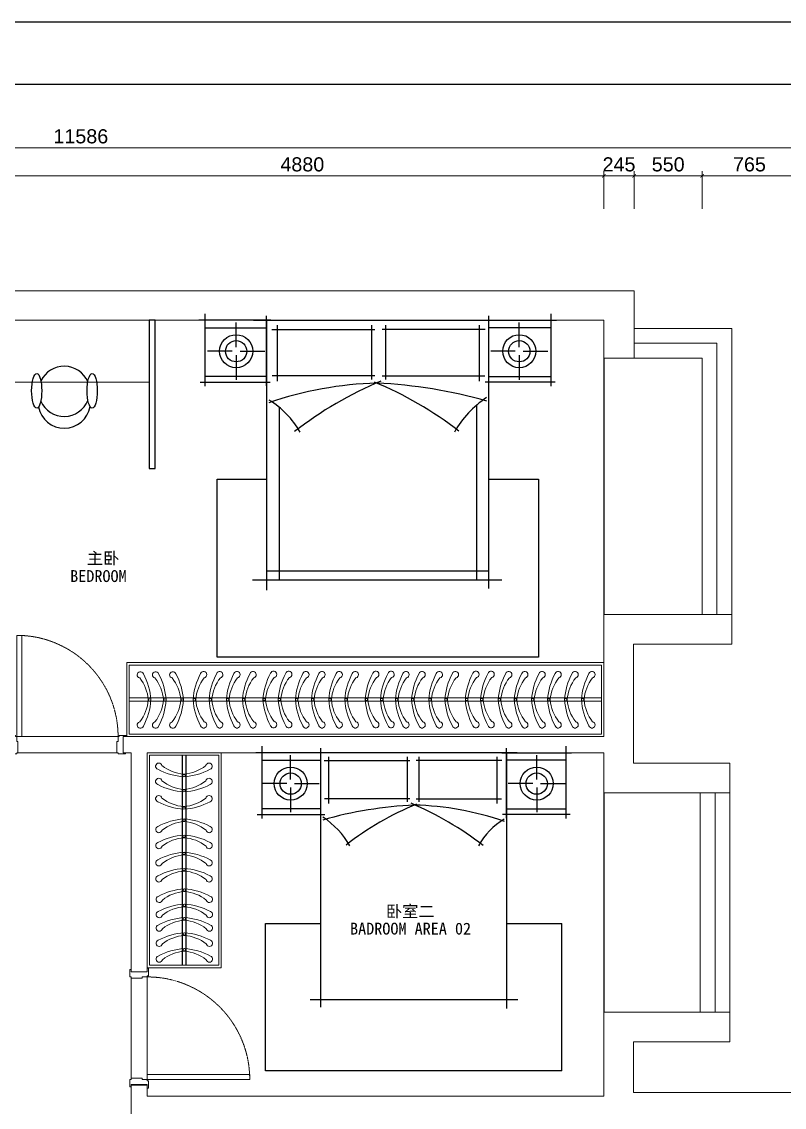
# Model space of a CAD drawing. Header units: millimetres. Extents: x 52288 to 100065, y -25566 to 18368.
# Drawn here: x 85488 to 91658, y 9581 to 18368 of the extents above; entities that cross this region are included whole.
import ezdxf
from ezdxf.enums import TextEntityAlignment as Align

# ---------------------------------------------------------------- set-up
doc = ezdxf.new("R2010")
doc.units = ezdxf.units.MM
doc.linetypes.add('DASH', pattern=[0.35, 0.25, -0.1])
doc.layers.get('0').update_dxf_attribs({"color": 255})
for name, color, linetype, lineweight in [('DS-定制柜体', 4, 'Continuous', 13), ('QUOTE_DOOR', 2, 'Continuous', 13), ('QUOTE_TEXT', 4, 'Continuous', 13), ('QUOTE_WALL', 255, 'Continuous', 13), ('QUOTE_WINDOW', 60, 'Continuous', 13)]:
    doc.layers.add(name, color=color, linetype=linetype, lineweight=lineweight)
doc.layers.add('SH-尺寸标注', color=32, linetype='Continuous')
doc.layers.add('图框', color=4, linetype='Continuous')
doc.styles.add('_HZTXT', font='gbenor.shx', dxfattribs={"bigfont": 'gbcbig.shx'})
doc.styles.get("Standard").update_dxf_attribs({"font": 'arial.ttf'})
doc.dimstyles.new('D_16_2.35', dxfattribs={"dimtxt": 114.285719, "dimasz": 28.57143, "dimexe": 38.09524, "dimexo": 0, "dimgap": 0, "dimtad": 1, "dimdec": 0, "dimzin": 1, "dimdsep": 46, "dimtxsty": 'Standard', "dimblk": 'ARCHTICK', "dimcen": 0.09, "dimdle": 38.09524, "dimclrd": 32, "dimclre": 32, "dimclrt": 2, "dimadec": 0, "dimazin": 0, "dimtfac": 1, "dimtdec": 4, "dimtix": 1, "dimtmove": 2, "dimatfit": 3, "dimfxl": 268.57143, "dimfxlon": 1, "dimtolj": 1, "dimtzin": 0, "dimlwd": 9, "dimlwe": 9, "dimarcsym": 0})

# ---------------------------------------------------------------- blocks, each defined once
blk = doc.blocks.new('_Frame1752725')
at = {"layer": '图框', "linetype": 'Continuous'}
for p, q in [((32201, 43368), (91601, 43368)), ((34582, 42177), (90410, 42177))]:
    blk.add_line(p, q, dxfattribs=at)
blk = doc.blocks.new('CUMSTOM_b9def3f5de1504ab3412eb22ae602e95_4e28c38abeb5453ba4e2a750f44074d3')
at = {"layer": 'DS-定制柜体', "color": 134, "linetype": 'Continuous'}
blk.add_line((4196.5, 6330), (4196.5, 6330), dxfattribs=at)
blk = doc.blocks.new('_ArchTick')
at = {"color": 0, "linetype": 'ByBlock', "const_width": 0.15}
blk.add_lwpolyline([(-0.5, -0.5), (0.5, 0.5)], dxfattribs=at)
blk = doc.blocks.new('*D46')
at = {"layer": 'Defpoints', "color": 0, "linetype": 'Continuous', "transparency": 16777216}
for p in [(91758.9, 17348.1), (80172.9, 17079.6), (91758.9, 17079.6)]:
    blk.add_point(p, dxfattribs=at)
at = {"layer": 'SH-尺寸标注', "color": 32, "linetype": 'Continuous', "lineweight": 9, "transparency": 16777216}
for p, q in [((80134.8, 17348.1), (91797, 17348.1)), ((80172.9, 17079.6), (80172.9, 17386.2)), ((91758.9, 17079.6), (91758.9, 17386.2))]:
    blk.add_line(p, q, dxfattribs=at)
at = {"layer": 'SH-尺寸标注', "color": 32, "linetype": 'Continuous', "lineweight": 9, "transparency": 16777216, "xscale": 28.57142986910685, "yscale": 28.57142986910685, "zscale": 28.57142986910685, "rotation": 180}
blk.add_blockref('_ArchTick', (80172.9, 17348.1), dxfattribs=at)
at = {"layer": 'SH-尺寸标注', "color": 32, "linetype": 'Continuous', "lineweight": 9, "transparency": 16777216, "xscale": 28.57142986910685, "yscale": 28.57142986910685, "zscale": 28.57142986910685}
blk.add_blockref('_ArchTick', (91758.9, 17348.1), dxfattribs=at)
at = {"layer": 'SH-尺寸标注', "color": 2, "linetype": 'Continuous', "transparency": 16777216, "insert": (85965.9, 17440.1), "char_height": 114.29, "attachment_point": 5}
blk.add_mtext('\\A1;11586', dxfattribs=at)
blk = doc.blocks.new('*D86')
at = {"layer": 'Defpoints', "color": 0, "linetype": 'Continuous', "transparency": 16777216}
for p in [(90198.4, 17121.1), (85318.6, 16852.5), (90198.4, 16852.5)]:
    blk.add_point(p, dxfattribs=at)
at = {"layer": 'SH-尺寸标注', "color": 32, "linetype": 'Continuous', "lineweight": 9, "transparency": 16777216}
for p, q in [((85318.6, 16852.5), (85318.6, 17159.2)), ((90198.4, 16852.5), (90198.4, 17159.2)), ((85280.6, 17121.1), (90236.5, 17121.1))]:
    blk.add_line(p, q, dxfattribs=at)
at = {"layer": 'SH-尺寸标注', "color": 32, "linetype": 'Continuous', "lineweight": 9, "transparency": 16777216, "xscale": 28.57142986910685, "yscale": 28.57142986910685, "zscale": 28.57142986910685, "rotation": 180}
blk.add_blockref('_ArchTick', (85318.6, 17121.1), dxfattribs=at)
at = {"layer": 'SH-尺寸标注', "color": 32, "linetype": 'Continuous', "lineweight": 9, "transparency": 16777216, "xscale": 28.57142986910685, "yscale": 28.57142986910685, "zscale": 28.57142986910685}
blk.add_blockref('_ArchTick', (90198.4, 17121.1), dxfattribs=at)
at = {"layer": 'SH-尺寸标注', "color": 2, "linetype": 'Continuous', "transparency": 16777216, "insert": (87758.5, 17213), "char_height": 114.29, "attachment_point": 5}
blk.add_mtext('\\A1;4880', dxfattribs=at)
blk = doc.blocks.new('*D87')
at = {"layer": 'Defpoints', "color": 0, "linetype": 'Continuous', "transparency": 16777216}
for p in [(90443.9, 17121.1), (90198.4, 16852.5), (90443.9, 16852.5)]:
    blk.add_point(p, dxfattribs=at)
at = {"layer": 'SH-尺寸标注', "color": 32, "linetype": 'Continuous', "lineweight": 9, "transparency": 16777216}
for p, q in [((90198.4, 16852.5), (90198.4, 17159.2)), ((90443.9, 16852.5), (90443.9, 17159.2)), ((90160.3, 17121.1), (90482, 17121.1))]:
    blk.add_line(p, q, dxfattribs=at)
at = {"layer": 'SH-尺寸标注', "color": 32, "linetype": 'Continuous', "lineweight": 9, "transparency": 16777216, "xscale": 28.57142986910685, "yscale": 28.57142986910685, "zscale": 28.57142986910685, "rotation": 180}
blk.add_blockref('_ArchTick', (90198.4, 17121.1), dxfattribs=at)
at = {"layer": 'SH-尺寸标注', "color": 32, "linetype": 'Continuous', "lineweight": 9, "transparency": 16777216, "xscale": 28.57142986910685, "yscale": 28.57142986910685, "zscale": 28.57142986910685}
blk.add_blockref('_ArchTick', (90443.9, 17121.1), dxfattribs=at)
at = {"layer": 'SH-尺寸标注', "color": 2, "linetype": 'Continuous', "transparency": 16777216, "insert": (90321.1, 17213), "char_height": 114.29, "attachment_point": 5}
blk.add_mtext('\\A1;245', dxfattribs=at)
blk = doc.blocks.new('*D88')
at = {"layer": 'Defpoints', "color": 0, "linetype": 'Continuous', "transparency": 16777216}
for p in [(90993.9, 17121.1), (90443.9, 16852.5), (90993.9, 16852.5)]:
    blk.add_point(p, dxfattribs=at)
at = {"layer": 'SH-尺寸标注', "color": 32, "linetype": 'Continuous', "lineweight": 9, "transparency": 16777216}
for p, q in [((90443.9, 16852.5), (90443.9, 17159.2)), ((90993.9, 16852.5), (90993.9, 17159.2)), ((90405.8, 17121.1), (91032, 17121.1))]:
    blk.add_line(p, q, dxfattribs=at)
at = {"layer": 'SH-尺寸标注', "color": 32, "linetype": 'Continuous', "lineweight": 9, "transparency": 16777216, "xscale": 28.57142986910685, "yscale": 28.57142986910685, "zscale": 28.57142986910685, "rotation": 180}
blk.add_blockref('_ArchTick', (90443.9, 17121.1), dxfattribs=at)
at = {"layer": 'SH-尺寸标注', "color": 32, "linetype": 'Continuous', "lineweight": 9, "transparency": 16777216, "xscale": 28.57142986910685, "yscale": 28.57142986910685, "zscale": 28.57142986910685}
blk.add_blockref('_ArchTick', (90993.9, 17121.1), dxfattribs=at)
at = {"layer": 'SH-尺寸标注', "color": 2, "linetype": 'Continuous', "transparency": 16777216, "insert": (90718.9, 17213), "char_height": 114.29, "attachment_point": 5}
blk.add_mtext('\\A1;550', dxfattribs=at)
blk = doc.blocks.new('*D89')
at = {"layer": 'Defpoints', "color": 0, "linetype": 'Continuous', "transparency": 16777216}
for p in [(91758.9, 17121.1), (90993.9, 16852.5), (91758.9, 16852.5)]:
    blk.add_point(p, dxfattribs=at)
at = {"layer": 'SH-尺寸标注', "color": 32, "linetype": 'Continuous', "lineweight": 9, "transparency": 16777216}
for p, q in [((90993.9, 16852.5), (90993.9, 17159.2)), ((91758.9, 16852.5), (91758.9, 17159.2)), ((90955.8, 17121.1), (91797, 17121.1))]:
    blk.add_line(p, q, dxfattribs=at)
at = {"layer": 'SH-尺寸标注', "color": 32, "linetype": 'Continuous', "lineweight": 9, "transparency": 16777216, "xscale": 28.57142986910685, "yscale": 28.57142986910685, "zscale": 28.57142986910685, "rotation": 180}
blk.add_blockref('_ArchTick', (90993.9, 17121.1), dxfattribs=at)
at = {"layer": 'SH-尺寸标注', "color": 32, "linetype": 'Continuous', "lineweight": 9, "transparency": 16777216, "xscale": 28.57142986910685, "yscale": 28.57142986910685, "zscale": 28.57142986910685}
blk.add_blockref('_ArchTick', (91758.9, 17121.1), dxfattribs=at)
at = {"layer": 'SH-尺寸标注', "color": 2, "linetype": 'Continuous', "transparency": 16777216, "insert": (91376.4, 17213), "char_height": 114.29, "attachment_point": 5}
blk.add_mtext('\\A1;765', dxfattribs=at)
blk = doc.blocks.new('A$C77bb0b01')
at = {"color": 4, "linetype": 'Continuous'}
for p, q in [((161.3, 525.6), (161.3, 1967.3)), ((161.3, 1967.3), (2761.3, 1967.3)), ((2761.3, 1967.3), (2761.3, 525.6)), ((561.3, 1412.4), (561.3, -759.6)), ((2361.3, -759.6), (2361.3, 1423.7)), ((2473.4, 1340.4), (456, 1340.4)), ((708.4, 1340.4), (561.3, 1340.4)), ((561.3, 1340.4), (561.3, 525.6)), ((663.1, -67.6), (663.1, 1340.4)), ((2196.4, 1340.4), (708.4, 1340.4)), ((708.4, 1340.4), (708.4, 1340.4)), ((905.1, 1342.3), (903.2, 1340.4)), ((1336.2, 1342.3), (1334.3, 1340.4)), ((1767.2, 1342.3), (1765.3, 1340.4)), ((2198.3, 1342.3), (2196.4, 1340.4)), ((2361.3, 1340.4), (2196.4, 1340.4)), ((2196.4, 1340.4), (2196.4, 1340.4)), ((2259.4, -57.4), (2259.4, 1340.4)), ((2361.3, 525.6), (2361.3, 1340.4)), ((2361.3, 1269.1), (561.3, 1269.1)), ((561.3, 525.6), (161.3, 525.6)), ((2761.3, 525.6), (2361.3, 525.6)), ((2761.3, 525.6), (2761.3, 525.6)), ((25.3, -259.6), (591.7, -259.6)), ((61.3, -811.8), (61.3, -226.1)), ((561.3, -229.7), (561.3, -795.7)), ((2897.3, -259.6), (2330.8, -259.6)), ((2361.3, -229.7), (2361.3, -795.7)), ((2861.3, -811.8), (2861.3, -226.1)), ((561.3, -304.6), (61.3, -304.6)), ((315.8, -477.6), (315.8, -278.5)), ((1425.2, -311.2), (595.4, -311.2)), ((636.4, -265.8), (636.4, -721)), ((1398.6, -721), (1398.6, -281.3)), ((1484.4, -311.2), (2314.2, -311.2)), ((1510.9, -721), (1510.9, -281.3)), ((2273.1, -265.8), (2273.1, -721)), ((2361.3, -304.6), (2861.3, -304.6)), ((2606.7, -477.6), (2606.7, -278.5)), ((283.8, -509.6), (84.6, -509.6)), ((347.8, -509.6), (547, -509.6)), ((2574.7, -509.6), (2375.5, -509.6)), ((2638.7, -509.6), (2837.9, -509.6)), ((315.8, -541.7), (315.8, -740.8)), ((2606.7, -541.7), (2606.7, -740.8)), ((61.3, -699.6), (561.3, -699.6)), ((590.9, -684.5), (1425.2, -684.5)), ((2318.6, -684.5), (1484.4, -684.5)), ((2861.3, -699.6), (2361.3, -699.6)), ((597, -759.6), (15.2, -759.6)), ((2465.2, -759.6), (444.7, -759.6)), ((2325.5, -759.6), (2907.4, -759.6))]:
    blk.add_line(p, q, dxfattribs=at)
for centre, radius in [((315.8, -509.6), 133.9), ((315.8, -509.6), 86.2), ((2606.7, -509.6), 133.9), ((2606.7, -509.6), 86.2)]:
    blk.add_circle(centre, radius, dxfattribs=at)
for centre, radius, start, end in [((148.3, 531.3), 793, 302.99553, 330.8543), ((2629.6, 2496), 2982.8, 232.26679, 247.51038), ((234.8, 2583.8), 3094.4, 292.83505, 307.87064), ((2711.4, 494.6), 713.3, 209.33826, 238.65815), ((1642, 3598.7), 3853.8, 253.97377, 267.4015), ((1386.1, 2699.2), 2951.4, 271.59147, 288.90253)]:
    blk.add_arc(centre, radius, start, end, dxfattribs=at)
blk = doc.blocks.new('*U40')
at = {"color": 2, "linetype": 'ByBlock'}
for p, q in [((40, 65), (860, 65)), ((40, -65), (860, -65))]:
    blk.add_line(p, q, dxfattribs=at)
at = {"color": 2, "linetype": 'ByBlock', "lineweight": -2}
for points in [[(30, -65), (40, -65), (40, -25), (50, -25), (50, 65), (40, 65), (40, 75), (-20, 75), (-20, 65), (0, 65), (0, -65), (-30, -65), (-30, -75), (30, -75)], [(870, -65), (860, -65), (860, -25), (850, -25), (850, 65), (860, 65), (860, 75), (920, 75), (920, 65), (900, 65), (900, -65), (930, -65), (930, -75), (870, -75)]]:
    blk.add_lwpolyline(points, close=True, dxfattribs=at)
at = {"color": 2, "linetype": 'ByBlock'}
blk.add_lwpolyline([(40, -65), (40, -885), (80, -885), (80, -65)], close=True, dxfattribs=at)
at = {"color": 2, "linetype": 'DASH'}
blk.add_arc((40, -65), 820, 270, 0, dxfattribs=at)
at = {"color": 2, "linetype": 'ByBlock', "style": '_HZTXT', "flags": 8}
blk.add_attdef('门编号', text='', height=250, dxfattribs=at).set_placement((450, -88.7), align=Align.CENTER)
blk = doc.blocks.new('*U41')
at = {"color": 2, "linetype": 'ByBlock'}
for p, q in [((-40, 65), (-870, 65)), ((-40, -65), (-870, -65))]:
    blk.add_line(p, q, dxfattribs=at)
at = {"color": 2, "linetype": 'ByBlock', "lineweight": -2}
for points in [[(-880, -65), (-870, -65), (-870, -25), (-860, -25), (-860, 65), (-870, 65), (-870, 75), (-930, 75), (-930, 65), (-910, 65), (-910, -65), (-940, -65), (-940, -75), (-880, -75)], [(-30, -65), (-40, -65), (-40, -25), (-50, -25), (-50, 65), (-40, 65), (-40, 75), (20, 75), (20, 65), (0, 65), (0, -65), (30, -65), (30, -75), (-30, -75)]]:
    blk.add_lwpolyline(points, close=True, dxfattribs=at)
at = {"color": 2, "linetype": 'ByBlock'}
blk.add_lwpolyline([(-40, -65), (-40, -895), (-80, -895), (-80, -65)], close=True, dxfattribs=at)
at = {"color": 2, "linetype": 'DASH'}
blk.add_arc((-40, -65), 830, 180, 270, dxfattribs=at)
at = {"color": 2, "linetype": 'ByBlock', "style": '_HZTXT', "flags": 8}
blk.add_attdef('门编号', text='', height=250, dxfattribs=at).set_placement((-455, -88.7), align=Align.CENTER)
blk = doc.blocks.new('A$C79213D79')
at = {"color": 8}
blk.add_circle((9.8, 228.3), 9.16, dxfattribs=at)
at = {"color": 250}
for centre, radius, start, end in [((517.9, 194.4), 519, 151.69218, 176.20488), ((85.2, 431.7), 25.8, 282.23987, 159.85311), ((349.1, 203.4), 328.7, 141.85565, 175.57612), ((517.9, 262.6), 519, 183.79512, 208.30782), ((349.1, 253.6), 328.7, 184.42388, 218.14436), ((85.2, 25.4), 25.8, 200.14689, 77.76013)]:
    blk.add_arc(centre, radius, start, end, dxfattribs=at)
blk = doc.blocks.new('A$C550c4a50')
at = {"color": 4, "linetype": 'Continuous'}
for p, q in [((-3245, 2325.5), (-3245, 1739.9)), ((-2765, 1743.4), (-2765, 2309.4)), ((-1265, 1743.4), (-1265, 2309.4)), ((-785, 2325.5), (-785, 1739.9)), ((-2729.2, 2273.4), (-3291.1, 2273.4)), ((-3245, 2213.4), (-2765, 2213.4)), ((-3010.4, 2055.4), (-3010.4, 2254.5)), ((-1178.4, 2273.4), (-2862.1, 2273.4)), ((-2765, 213.3), (-2765, 2273.4)), ((-2740.2, 2210.8), (-2045.1, 2210.8)), ((-2702.3, 1861.9), (-2702.3, 2241.2)), ((-2067.2, 2241.2), (-2067.2, 1874.8)), ((-1300.5, 2210.8), (-1995.7, 2210.8)), ((-1973.6, 2241.2), (-1973.6, 1874.8)), ((-1338.4, 1861.9), (-1338.4, 2241.2)), ((-1300.7, 2273.4), (-738.9, 2273.4)), ((-1265, 2273.4), (-1265, 203.9)), ((-785, 2213.4), (-1265, 2213.4)), ((-1019.5, 2055.4), (-1019.5, 2254.5)), ((-3042.4, 2023.4), (-3241.6, 2023.4)), ((-2978.4, 2023.4), (-2779.2, 2023.4)), ((-1051.5, 2023.4), (-1250.7, 2023.4)), ((-987.5, 2023.4), (-788.3, 2023.4)), ((-3010.4, 1991.4), (-3010.4, 1792.2)), ((-1019.5, 1991.4), (-1019.5, 1792.2)), ((-2045.1, 1899.7), (-2736.5, 1899.7)), ((-1995.7, 1899.7), (-1304.2, 1899.7)), ((-3281, 1773.4), (-2734.5, 1773.4)), ((-2765, 1818.4), (-3245, 1818.4)), ((-749, 1773.4), (-1295.4, 1773.4)), ((-1265, 1818.4), (-785, 1818.4)), ((-3215, 891.3), (-2765, 891.3)), ((-3215, -300.4), (-3215, 891.3)), ((-1265, 890), (-815.2, 890)), ((-815.2, -301.6), (-815.2, 890)), ((-1171.5, 273.4), (-2852.7, 273.4)), ((-815.2, -301.6), (-3215, -300.4))]:
    blk.add_line(p, q, dxfattribs=at)
for centre, radius in [((-3010.4, 2023.4), 133.9), ((-3010.4, 2023.4), 86.2), ((-1019.5, 2023.4), 133.9), ((-1019.5, 2023.4), 86.2)]:
    blk.add_circle(centre, radius, dxfattribs=at)
for centre, radius, start, end in [((-1864.3, -1358.6), 3211.5, 92.5985, 106.02623), ((-1041.3, -439.6), 2485.7, 112.48962, 127.73321), ((-3037, -512.8), 2578.7, 52.12936, 67.16495), ((-2077.6, -609), 2459.5, 71.09747, 88.40853), ((-3109.1, 1197.6), 660.8, 29.1457, 57.00447), ((-973.2, 1228.2), 594.4, 121.34185, 150.66174)]:
    blk.add_arc(centre, radius, start, end, dxfattribs=at)
blk = doc.blocks.new('A$C47d025b9')
at = {"color": 4}
for centre, radius, start, end in [((-284, 683.5), 210, 24.14414, 154.02656), ((-283.9, 692.7), 205.5, 202.98776, 338.58347), ((-283.3, 603.8), 211.9, 190.62979, 350.16182)]:
    blk.add_arc(centre, radius, start, end, dxfattribs=at)
for centre in [(-506.5, 695.5), (-57.5, 695.5)]:
    blk.add_ellipse(centre, major_axis=(0, 140.5), ratio=0.291815, dxfattribs=at)

msp = doc.modelspace()

# ---------------------------------------------------------------- linework, layer by layer
at = {"color": 255, "linetype": 'Continuous'}
for p, q in [((90198.4, 15646.3), (90198.4, 13571.3)), ((90198.9, 12126.3), (90198.9, 10351.3))]:
    msp.add_line(p, q, dxfattribs=at)
at = {"color": 8}
for p, q in [((86788.9, 10729.6), (86788.9, 12431.3)), ((86816.9, 12431.3), (86816.9, 10731.3))]:
    msp.add_line(p, q, dxfattribs=at)
at = {"color": 5}
msp.add_lwpolyline([(86568.6, 15951.3), (86518.6, 15951.3), (86518.6, 14751.3), (86568.6, 14751.3)], close=True, dxfattribs=at)
at = {"layer": 'DS-定制柜体', "color": 8}
for p, q in [((86358.4, 12895.3), (90178.4, 12895.3)), ((90178.4, 12867.3), (86358.4, 12867.3))]:
    msp.add_line(p, q, dxfattribs=at)
at = {"layer": 'DS-定制柜体', "color": 4}
for points in [[(85318.6, 15451.3), (85318.6, 15951.3), (86518.6, 15951.3), (86518.6, 15451.3)], [(90198.4, 12581.3), (86338.4, 12581.3), (86338.4, 13181.3), (90198.4, 13181.3)], [(86502.9, 12451.3), (87102.9, 12451.3), (87102.9, 10711.3), (86502.9, 10711.3)]]:
    msp.add_lwpolyline(points, close=True, dxfattribs=at)
at = {"layer": 'DS-定制柜体', "color": 8}
for points in [[(90178.4, 12601.3), (86358.4, 12601.3), (86358.4, 13161.3), (90178.4, 13161.3)], [(86522.9, 12431.3), (87082.9, 12431.3), (87082.9, 10731.3), (86522.9, 10731.3)]]:
    msp.add_lwpolyline(points, close=True, dxfattribs=at)
at = {"layer": 'QUOTE_WALL', "color": 255, "linetype": 'Continuous'}
for p, q in [((90443.4, 16191.3), (81858.4, 16191.3)), ((90443.4, 15951.3), (90443.4, 16191.3)), ((85318.6, 15951.3), (90198.4, 15951.3)), ((90198.4, 15951.3), (90198.4, 15886.3)), ((90443.4, 15886.3), (90443.4, 15951.3)), ((90198.4, 15886.3), (90198.4, 15646.3)), ((90443.9, 15886.3), (90443.4, 15886.3)), ((90443.9, 15646.3), (90443.9, 15886.3)), ((90993.9, 15886.3), (90443.9, 15886.3)), ((91233.9, 15886.3), (90993.9, 15886.3)), ((91233.9, 13571.3), (91233.9, 15886.3)), ((90198.4, 15646.3), (90443.9, 15646.3)), ((90993.9, 13571.3), (90993.9, 15646.3)), ((90198.4, 13571.3), (90198.4, 12581.3)), ((90437.9, 13571.3), (90198.4, 13571.3)), ((90993.9, 13571.3), (90437.9, 13571.3)), ((91233.9, 13571.3), (90993.9, 13571.3)), ((91233.9, 13331.3), (91233.9, 13571.3)), ((90437.9, 12366.3), (90437.9, 13331.3)), ((90437.9, 13331.3), (90993.9, 13331.3)), ((90993.9, 13331.3), (91233.9, 13331.3)), ((86307.6, 12581.3), (86307.6, 12451.3)), ((86502.9, 12581.3), (86307.6, 12581.3)), ((90198.4, 12581.3), (86502.9, 12581.3)), ((86307.6, 12451.3), (86372.9, 12451.3)), ((86372.9, 12451.3), (86372.9, 10676.5)), ((86502.9, 10676.5), (86502.9, 12451.3)), ((90198.4, 12451.3), (90198.4, 12126.3)), ((90977.9, 12366.3), (90437.9, 12366.3)), ((91217.9, 12366.3), (90977.9, 12366.3)), ((91217.9, 12126.3), (91217.9, 12366.3)), ((90198.4, 12126.3), (90198.9, 12126.3)), ((90198.9, 12126.3), (90437.9, 12126.3)), ((90437.9, 12126.3), (90977.9, 12126.3)), ((90977.9, 12126.3), (91217.9, 12126.3)), ((90977.9, 12126.3), (90977.9, 10351.3)), ((91217.9, 10351.3), (91217.9, 12126.3)), ((86372.9, 10676.5), (86502.9, 10676.5)), ((90198.9, 10351.3), (90198.9, 10111.3)), ((90977.9, 10351.3), (90198.9, 10351.3)), ((91217.9, 10351.3), (90977.9, 10351.3)), ((91217.9, 10111.3), (91217.9, 10351.3)), ((90198.9, 10111.3), (90198.9, 9701.8)), ((90438.9, 10111.3), (90977.9, 10111.3)), ((90438.9, 9701.8), (90438.9, 10111.3)), ((90977.9, 10111.3), (91217.9, 10111.3)), ((86372.9, 9761.5), (86372.9, 9670.8)), ((86502.9, 9670.8), (86502.9, 9761.5)), ((86372.9, 9670.8), (86372.9, 9455.8)), ((90198.9, 9670.8), (86502.9, 9670.8)), ((90198.9, 9701.8), (90198.9, 9670.8)), ((91758.9, 9701.8), (90438.9, 9701.8))]:
    msp.add_line(p, q, dxfattribs=at)
at = {"layer": 'QUOTE_WALL', "color": 255}
for p, q in [((90443.9, 15646.3), (90993.9, 15646.3)), ((86372.9, 9761.5), (86502.9, 9761.5))]:
    msp.add_line(p, q, dxfattribs=at)
at = {"layer": 'QUOTE_WALL'}
msp.add_line((86502.9, 12451.3), (90198.4, 12451.3), dxfattribs=at)
at = {"layer": 'QUOTE_WINDOW', "color": 60}
for p, q in [((90443.9, 15766.3), (91113.9, 15766.3)), ((91113.9, 13571.3), (91113.9, 15766.3)), ((91097.9, 10351.3), (91097.9, 12126.3))]:
    msp.add_line(p, q, dxfattribs=at)
msp.add_lwpolyline([(91233.9, 13571.3), (91233.9, 15886.3), (90443.9, 15886.3), (90443.9, 15646.3), (90993.9, 15646.3), (90993.9, 13571.3), (91233.9, 13571.3)], dxfattribs=at)
msp.add_lwpolyline([(90977.9, 12126.3), (91217.9, 12126.3), (91217.9, 10351.3), (90977.9, 10351.3)], close=True, dxfattribs=at)

# ---------------------------------------------------------------- block references
at = {"rotation": 180}
msp.add_blockref('A$C77bb0b01', (89829.8, 15191.7), dxfattribs=at)
at = {"color": 4}
msp.add_blockref('A$C47d025b9', (86115.6, 14685.7), dxfattribs=at)
msp.add_blockref('A$C550c4a50', (90674.5, 10177.9))
at = {"layer": 'DS-定制柜体', "color": 8}
for p, rotation in [((86533, 13107.1), 180.0000100651908), ((86656.2, 13107.1), 180.0000100651908), ((86795.9, 13107.1), 180.0000100651908), ((87028.7, 12256.7), 90.00001006519084), ((87028.7, 12133.5), 90.00001006519084), ((87028.7, 11993.8), 90.00001006519084)]:
    msp.add_blockref('A$C79213D79', p, dxfattribs=dict(at, rotation=rotation))
at = {"layer": 'DS-定制柜体', "color": 8, "xscale": -1}
for p, rotation in [((86874.5, 13108.4, 3333.3), 180.0000100651909), ((87004.6, 13108.4, 3333.3), 180.0000100651909), ((87144.3, 13108.4, 3333.3), 180.0000100651909), ((87274.4, 13108.4, 3333.3), 180.0000100651909), ((87440.1, 13110.7, 3333.3), 180.0000100651909), ((87563.2, 13110.7, 3333.3), 180.0000100651909), ((87702.1, 13108.4, 3333.3), 180.0000100651909), ((87832.2, 13108.4, 3333.3), 180.0000100651909), ((87971.9, 13108.4, 3333.3), 180.0000100651909), ((88102, 13108.4, 3333.3), 180.0000100651909), ((88267.7, 13110.7, 3333.3), 180.0000100651909), ((88390.8, 13110.7, 3333.3), 180.0000100651909), ((88512, 13108.4, 3333.3), 180.0000100651909), ((88642.1, 13108.4, 3333.3), 180.0000100651909), ((88781.8, 13108.4, 3333.3), 180.0000100651909), ((88911.9, 13108.4, 3333.3), 180.0000100651909), ((89077.5, 13110.7, 3333.3), 180.0000100651909), ((89200.7, 13110.7, 3333.3), 180.0000100651909), ((89343.4, 13108.4, 3333.3), 180.0000100651909), ((89473.5, 13108.4, 3333.3), 180.0000100651909), ((89613.2, 13108.4, 3333.3), 180.0000100651909), ((89743.3, 13108.4, 3333.3), 180.0000100651909), ((89880.1, 13108.4, 3333.3), 180.0000100651909), ((90016.8, 13108.4, 3333.3), 180.0000100651909), ((87030, 11915.2, 3333.3), 90.00001006519084), ((87030, 11785.1, 3333.3), 90.00001006519084), ((87030, 11645.4, 3333.3), 90.00001006519084), ((87030, 11515.3, 3333.3), 90.00001006519084), ((87032.3, 11349.6, 3333.3), 90.00001006519084), ((87032.3, 11226.5, 3333.3), 90.00001006519084), ((87032.3, 11117.2, 3333.3), 90.00001006519084), ((87032.3, 10994, 3333.3), 90.00001006519084), ((87032.3, 10866.1, 3333.3), 90.00001006519084)]:
    msp.add_blockref('A$C79213D79', p, dxfattribs=dict(at, rotation=rotation))
at = {"layer": 'QUOTE_DOOR', "color": 2, "xscale": -1}
for name, p, rotation in [('*U40', (85407.6, 12516.3), 180), ('*U41', (86437.9, 9766.5), 90)]:
    msp.add_blockref(name, p, dxfattribs=dict(at, rotation=rotation))
at = {"layer": 'QUOTE_WALL', "color": 7}
msp.add_blockref('CUMSTOM_b9def3f5de1504ab3412eb22ae602e95_4e28c38abeb5453ba4e2a750f44074d3', (85965.9, 9621.3), dxfattribs=at)
at = {"layer": '图框', "color": 7, "xscale": 0.4242424368858339, "yscale": 0.4242424368858339}
msp.add_blockref('_Frame1752725', (61204, -30.1), dxfattribs=at)

# ---------------------------------------------------------------- texts
at = {"layer": 'QUOTE_TEXT', "color": 4, "char_height": 96, "attachment_point": 1}
for s, width, insert in [('{\\fSimSun|b0|i0|c134|p2;主卧}', 932.067, (86014.8, 14073.8)), ('{\\fSimSun|b0|i0|c134|p2;BEDROOM}', 1666.794, (85879.9, 13929.2)), ('{\\fSimSun|b0|i0|c134|p2;卧室二}', 932.067, (88435.2, 11215.7)), ('{\\fSimSun|b0|i0|c134|p2;BADROOM AREA 02}', 1666.794, (88144.6, 11075.5))]:
    msp.add_mtext_dynamic_manual_height_columns(s, width=width, gutter_width=15, heights=[0], dxfattribs=dict(at, insert=insert))

# ---------------------------------------------------------------- dimensions: what is measured, and where the dimension line sits
at = {"layer": 'SH-尺寸标注', "color": 32, "linetype": 'Continuous'}
for base, p1, p2, picture, middle in [((91758.9, 17348.1), (80172.9, 17079.6), (91758.9, 17079.6), '*D46', (85965.9, 17440.1)), ((90443.89841, 17121.06184), (90198.39843, 16852.49041), (90443.89841, 16852.49041), '*D87', (90321.14842, 17213.03035)), ((91758.9, 17121.1), (90993.9, 16852.5), (91758.9, 16852.5), '*D89', (91376.4, 17213))]:
    dim = msp.add_linear_dim(base=base, p1=p1, p2=p2, dimstyle='D_16_2.35', override={"dimscale": 1, "dimclrt": 2}, dxfattribs=at)
    dim.commit()
    dim.dimension.update_dxf_attribs({"geometry": picture, "text_midpoint": middle, "dimtype": 160})
for base, p1, p2, picture, middle in [((90198.4, 17121.1), (85318.6, 16852.5), (90198.4, 16852.5), '*D86', (87758.5, 17213)), ((90993.9, 17121.1), (90443.9, 16852.5), (90993.9, 16852.5), '*D88', (90718.9, 17213))]:
    dim = msp.add_linear_dim(base=base, p1=p1, p2=p2, angle=0, dimstyle='D_16_2.35', override={"dimscale": 1, "dimclrt": 2}, dxfattribs=at)
    dim.commit()
    dim.dimension.update_dxf_attribs({"geometry": picture, "text_midpoint": middle, "dimtype": 161})

doc.saveas('drawing.dxf')
